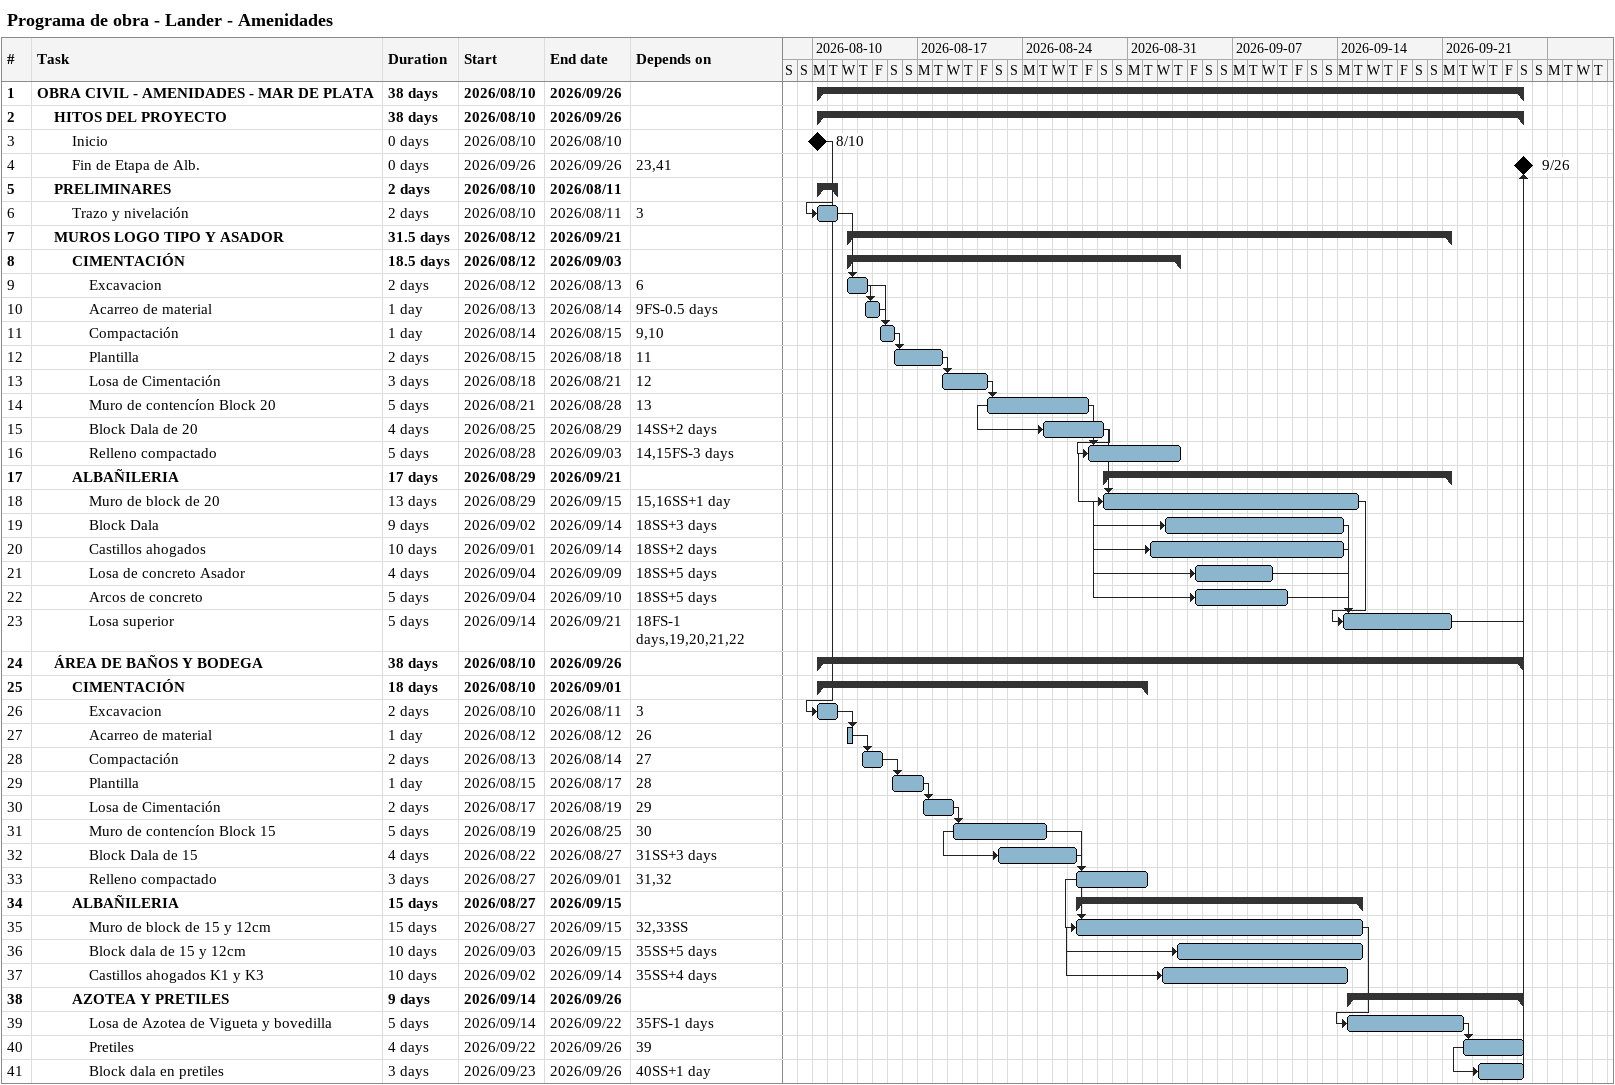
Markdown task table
Programa de obra - Lander - Amenidades

| ID | Level | Task | Duration | Start | Finish | Predecessors |
|---|---|---|---|---|---|---|
| 1 | 1 | **OBRA CIVIL - AMENIDADES - MAR DE PLATA** | 38d | 2026-08-10 | 2026-09-26 |  |
| 2 | 2 | **HITOS DEL PROYECTO** | 38d | 2026-08-10 | 2026-09-26 |  |
| 3 | 3 | Inicio | 0d | 2026-08-10 | 2026-08-10 |  |
| 4 | 3 | Fin de Etapa de Alb. | 0d | 2026-09-26 | 2026-09-26 | 23, 41 |
| 5 | 2 | **PRELIMINARES** | 2d | 2026-08-10 | 2026-08-11 |  |
| 6 | 3 | Trazo y nivelación | 2d | 2026-08-10 | 2026-08-11 | 3 |
| 7 | 2 | **MUROS LOGO TIPO Y ASADOR** | 31.5d | 2026-08-12 | 2026-09-21 |  |
| 8 | 3 | **CIMENTACIÓN** | 18.5d | 2026-08-12 | 2026-09-03 |  |
| 9 | 4 | Excavacion | 2d | 2026-08-12 | 2026-08-13 | 6 |
| 10 | 4 | Acarreo de material | 1d | 2026-08-13 | 2026-08-14 | 9FS-0.5d |
| 11 | 4 | Compactación | 1d | 2026-08-14 | 2026-08-15 | 9, 10 |
| 12 | 4 | Plantilla | 2d | 2026-08-15 | 2026-08-18 | 11 |
| 13 | 4 | Losa de Cimentación | 3d | 2026-08-18 | 2026-08-21 | 12 |
| 14 | 4 | Muro de contencíon Block 20 | 5d | 2026-08-21 | 2026-08-28 | 13 |
| 15 | 4 | Block Dala de 20 | 4d | 2026-08-25 | 2026-08-29 | 14SS+2d |
| 16 | 4 | Relleno compactado | 5d | 2026-08-28 | 2026-09-03 | 14, 15FS-3d |
| 17 | 3 | **ALBAÑILERIA** | 17d | 2026-08-29 | 2026-09-21 |  |
| 18 | 4 | Muro de block de 20 | 13d | 2026-08-29 | 2026-09-15 | 15, 16SS+1d |
| 19 | 4 | Block Dala | 9d | 2026-09-02 | 2026-09-14 | 18SS+3d |
| 20 | 4 | Castillos ahogados | 10d | 2026-09-01 | 2026-09-14 | 18SS+2d |
| 21 | 4 | Losa de concreto Asador | 4d | 2026-09-04 | 2026-09-09 | 18SS+5d |
| 22 | 4 | Arcos de concreto | 5d | 2026-09-04 | 2026-09-10 | 18SS+5d |
| 23 | 4 | Losa superior | 5d | 2026-09-14 | 2026-09-21 | 18FS-1d, 19, 20, 21, 22 |
| 24 | 2 | **ÁREA DE BAÑOS Y BODEGA** | 38d | 2026-08-10 | 2026-09-26 |  |
| 25 | 3 | **CIMENTACIÓN** | 18d | 2026-08-10 | 2026-09-01 |  |
| 26 | 4 | Excavacion | 2d | 2026-08-10 | 2026-08-11 | 3 |
| 27 | 4 | Acarreo de material | 1d | 2026-08-12 | 2026-08-12 | 26 |
| 28 | 4 | Compactación | 2d | 2026-08-13 | 2026-08-14 | 27 |
| 29 | 4 | Plantilla | 1d | 2026-08-15 | 2026-08-17 | 28 |
| 30 | 4 | Losa de Cimentación | 2d | 2026-08-17 | 2026-08-19 | 29 |
| 31 | 4 | Muro de contencíon Block 15 | 5d | 2026-08-19 | 2026-08-25 | 30 |
| 32 | 4 | Block Dala de 15 | 4d | 2026-08-22 | 2026-08-27 | 31SS+3d |
| 33 | 4 | Relleno compactado | 3d | 2026-08-27 | 2026-09-01 | 31, 32 |
| 34 | 3 | **ALBAÑILERIA** | 15d | 2026-08-27 | 2026-09-15 |  |
| 35 | 4 | Muro de block de 15 y 12cm | 15d | 2026-08-27 | 2026-09-15 | 32, 33SS |
| 36 | 4 | Block dala de 15 y 12cm | 10d | 2026-09-03 | 2026-09-15 | 35SS+5d |
| 37 | 4 | Castillos ahogados K1 y K3 | 10d | 2026-09-02 | 2026-09-14 | 35SS+4d |
| 38 | 3 | **AZOTEA Y PRETILES** | 9d | 2026-09-14 | 2026-09-26 |  |
| 39 | 4 | Losa de Azotea de Vigueta y bovedilla | 5d | 2026-09-14 | 2026-09-22 | 35FS-1d |
| 40 | 4 | Pretiles | 4d | 2026-09-22 | 2026-09-26 | 39 |
| 41 | 4 | Block dala en pretiles | 3d | 2026-09-23 | 2026-09-26 | 40SS+1d |
